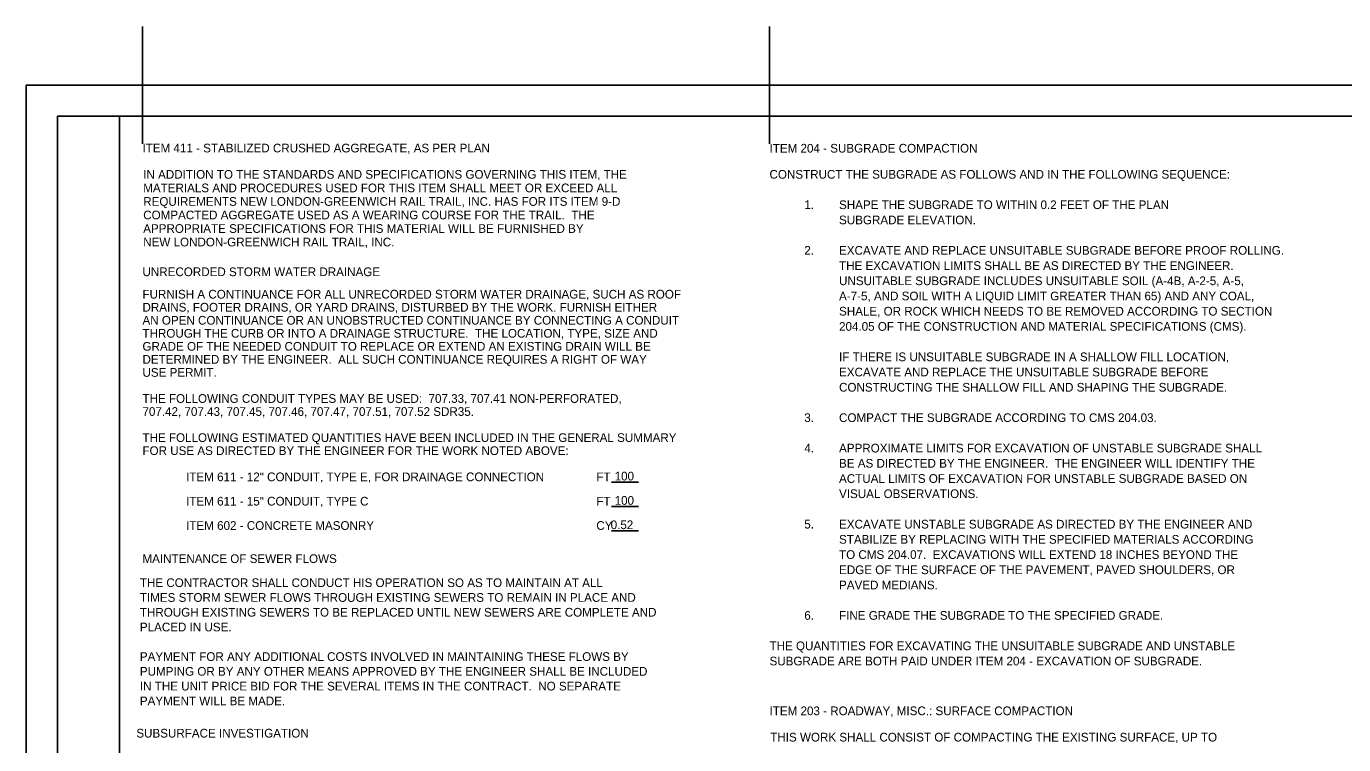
# Model space of a CAD drawing. Extents: x -61 to -14, y -133 to 32.
# Drawn here: x -57.31 to -36.09, y -69.54 to -57.97 of the extents above; entities that cross this region are included whole.
import ezdxf

# ---------------------------------------------------------------- set-up
doc = ezdxf.new("R2010")
doc.units = 0
for name, color, linetype in [('Default', 7, 'Continuous'), ('SC_Scratch1', 7, 'Continuous'), ('SH_Border', 7, 'Continuous'), ('SH_Cut_Line', 7, 'Continuous'), ('SH_Text', 7, 'Continuous')]:
    doc.layers.add(name, color=color, linetype=linetype)

msp = doc.modelspace()

# ---------------------------------------------------------------- linework, layer by layer
at = {"layer": 'SC_Scratch1'}
for p, q in [((-55.443, -59.865), (-55.443, -57.975)), ((-45.342, -59.868), (-45.342, -57.977))]:
    msp.add_line(p, q, dxfattribs=at)
at = {"layer": 'SH_Border'}
for points in [[(-56.814, -59.421), (-55.814, -59.421), (-55.814, -80.421), (-56.814, -80.421)], [(-55.814, -59.421), (-23.814, -59.421), (-23.814, -80.421), (-55.814, -80.421)]]:
    msp.add_lwpolyline(points, close=True, dxfattribs=at)
at = {"layer": 'SH_Cut_Line'}
msp.add_lwpolyline([(-57.314, -80.921), (-23.314, -80.921), (-23.314, -58.921), (-57.314, -58.921)], close=True, dxfattribs=at)
at = {"layer": 'SH_Text'}
for p, q in [((-47.889, -65.319), (-47.454, -65.319)), ((-47.889, -65.711), (-47.454, -65.711)), ((-47.889, -66.103), (-47.454, -66.103))]:
    msp.add_line(p, q, dxfattribs=at)

# ---------------------------------------------------------------- texts
at = {"layer": 'Default'}
for s, p in [('IN ADDITION TO THE STANDARDS AND SPECIFICATIONS GOVERNING THIS ITEM, THE', (-55.431, -60.429)), ('MATERIALS AND PROCEDURES USED FOR THIS ITEM SHALL MEET OR EXCEED ALL', (-55.431, -60.647)), ('REQUIREMENTS NEW LONDON-GREENWICH RAIL TRAIL, INC. HAS FOR ITS ITEM 9-D', (-55.431, -60.865)), ('COMPACTED AGGREGATE USED AS A WEARING COURSE FOR THE TRAIL.  THE', (-55.431, -61.083)), ('APPROPRIATE SPECIFICATIONS FOR THIS MATERIAL WILL BE FURNISHED BY', (-55.431, -61.301)), ('NEW LONDON-GREENWICH RAIL TRAIL, INC.', (-55.431, -61.519)), ('THIS WORK SHALL CONSIST OF COMPACTING THE EXISTING SURFACE, UP TO', (-45.33, -69.494))]:
    msp.add_text(s, height=0.14, rotation=360, dxfattribs=at).set_placement(p)
at = {"layer": 'SH_Text'}
for s, p in [('ITEM 411 - STABILIZED CRUSHED AGGREGATE, AS PER PLAN', (-55.443, -60.005)), ('ITEM 203 - ROADWAY, MISC.: SURFACE COMPACTION', (-45.342, -69.07))]:
    msp.add_text(s, height=0.14, rotation=360, dxfattribs=at).set_placement(p)
for s, p in [('ITEM 204 - SUBGRADE COMPACTION', (-45.342, -60.008)), ('CONSTRUCT THE SUBGRADE AS FOLLOWS AND IN THE FOLLOWING SEQUENCE:', (-45.342, -60.428)), ('1.', (-44.782, -60.918)), ('SHAPE THE SUBGRADE TO WITHIN 0.2 FEET OF THE PLAN', (-44.222, -60.918)), ('SUBGRADE ELEVATION.', (-44.222, -61.163)), ('2.', (-44.782, -61.653)), ('EXCAVATE AND REPLACE UNSUITABLE SUBGRADE BEFORE PROOF ROLLING.', (-44.222, -61.653)), ('UNRECORDED STORM WATER DRAINAGE', (-55.443, -61.998)), ('THE EXCAVATION LIMITS SHALL BE AS DIRECTED BY THE ENGINEER.', (-44.222, -61.898)), ('UNSUITABLE SUBGRADE INCLUDES UNSUITABLE SOIL (A-4B, A-2-5, A-5,', (-44.222, -62.143)), ('FURNISH A CONTINUANCE FOR ALL UNRECORDED STORM WATER DRAINAGE, SUCH AS ROOF ', (-55.443, -62.359)), ('A-7-5, AND SOIL WITH A LIQUID LIMIT GREATER THAN 65) AND ANY COAL,', (-44.222, -62.388)), ('DRAINS, FOOTER DRAINS, OR YARD DRAINS, DISTURBED BY THE WORK. FURNISH EITHER ', (-55.443, -62.569)), ('SHALE, OR ROCK WHICH NEEDS TO BE REMOVED ACCORDING TO SECTION ', (-44.222, -62.633)), ('AN OPEN CONTINUANCE OR AN UNOBSTRUCTED CONTINUANCE BY CONNECTING A CONDUIT ', (-55.443, -62.779)), ('204.05 OF THE CONSTRUCTION AND MATERIAL SPECIFICATIONS (CMS).', (-44.222, -62.878)), ('THROUGH THE CURB OR INTO A DRAINAGE STRUCTURE.  THE LOCATION, TYPE, SIZE AND ', (-55.443, -62.989)), ('GRADE OF THE NEEDED CONDUIT TO REPLACE OR EXTEND AN EXISTING DRAIN WILL BE ', (-55.443, -63.199)), ('IF THERE IS UNSUITABLE SUBGRADE IN A SHALLOW FILL LOCATION,', (-44.222, -63.368)), ('DETERMINED BY THE ENGINEER.  ALL SUCH CONTINUANCE REQUIRES A RIGHT OF WAY ', (-55.443, -63.409)), ('USE PERMIT.', (-55.443, -63.619)), ('EXCAVATE AND REPLACE THE UNSUITABLE SUBGRADE BEFORE', (-44.222, -63.613)), ('CONSTRUCTING THE SHALLOW FILL AND SHAPING THE SUBGRADE.', (-44.222, -63.858)), ('THE FOLLOWING CONDUIT TYPES MAY BE USED:  707.33, 707.41 NON-PERFORATED, ', (-55.443, -64.039)), ('707.42, 707.43, 707.45, 707.46, 707.47, 707.51, 707.52 SDR35.', (-55.443, -64.249)), ('3.', (-44.782, -64.348)), ('COMPACT THE SUBGRADE ACCORDING TO CMS 204.03.', (-44.222, -64.348)), ('THE FOLLOWING ESTIMATED QUANTITIES HAVE BEEN INCLUDED IN THE GENERAL SUMMARY ', (-55.443, -64.669)), ('4.', (-44.782, -64.838)), ('APPROXIMATE LIMITS FOR EXCAVATION OF UNSTABLE SUBGRADE SHALL', (-44.222, -64.838)), ('FOR USE AS DIRECTED BY THE ENGINEER FOR THE WORK NOTED ABOVE:', (-55.443, -64.879)), ('BE AS DIRECTED BY THE ENGINEER.  THE ENGINEER WILL IDENTIFY THE', (-44.222, -65.083)), ('ITEM 611 - 12" CONDUIT, TYPE E, FOR DRAINAGE CONNECTION', (-54.74, -65.301)), ('                 FT', (-49.016, -65.301)), ('100', (-47.837, -65.289)), ('ACTUAL LIMITS OF EXCAVATION FOR UNSTABLE SUBGRADE BASED ON', (-44.222, -65.328)), ('ITEM 611 - 15" CONDUIT, TYPE C', (-54.74, -65.693)), ('                 FT', (-49.016, -65.693)), ('100', (-47.837, -65.681)), ('VISUAL OBSERVATIONS.', (-44.222, -65.573)), ('ITEM 602 - CONCRETE MASONRY', (-54.74, -66.085)), ('                 CY', (-49.016, -66.085)), ('0.52', (-47.901, -66.073)), ('5.', (-44.782, -66.063)), ('EXCAVATE UNSTABLE SUBGRADE AS DIRECTED BY THE ENGINEER AND', (-44.222, -66.063)), ('STABILIZE BY REPLACING WITH THE SPECIFIED MATERIALS ACCORDING', (-44.222, -66.308)), ('TO CMS 204.07.  EXCAVATIONS WILL EXTEND 18 INCHES BEYOND THE', (-44.222, -66.553)), ('MAINTENANCE OF SEWER FLOWS ', (-55.443, -66.619)), ('EDGE OF THE SURFACE OF THE PAVEMENT, PAVED SHOULDERS, OR', (-44.222, -66.798)), ('THE CONTRACTOR SHALL CONDUCT HIS OPERATION SO AS TO MAINTAIN AT ALL ', (-55.485, -67.006)), ('PAVED MEDIANS.', (-44.222, -67.043)), ('TIMES STORM SEWER FLOWS THROUGH EXISTING SEWERS TO REMAIN IN PLACE AND ', (-55.485, -67.244)), ('THROUGH EXISTING SEWERS TO BE REPLACED UNTIL NEW SEWERS ARE COMPLETE AND ', (-55.485, -67.482)), ('6.', (-44.782, -67.533)), ('FINE GRADE THE SUBGRADE TO THE SPECIFIED GRADE.', (-44.222, -67.533)), ('PLACED IN USE.', (-55.485, -67.72)), ('THE QUANTITIES FOR EXCAVATING THE UNSUITABLE SUBGRADE AND UNSTABLE', (-45.342, -68.023)), ('PAYMENT FOR ANY ADDITIONAL COSTS INVOLVED IN MAINTAINING THESE FLOWS BY ', (-55.485, -68.196)), ('PUMPING OR BY ANY OTHER MEANS APPROVED BY THE ENGINEER SHALL BE INCLUDED ', (-55.485, -68.434)), ('SUBGRADE ARE BOTH PAID UNDER ITEM 204 - EXCAVATION OF SUBGRADE.', (-45.342, -68.268)), ('IN THE UNIT PRICE BID FOR THE SEVERAL ITEMS IN THE CONTRACT.  NO SEPARATE ', (-55.485, -68.672)), ('PAYMENT WILL BE MADE.', (-55.485, -68.91)), ('SUBSURFACE INVESTIGATION', (-55.542, -69.43))]:
    msp.add_text(s, height=0.14, dxfattribs=at).set_placement(p)

doc.saveas('drawing.dxf')
